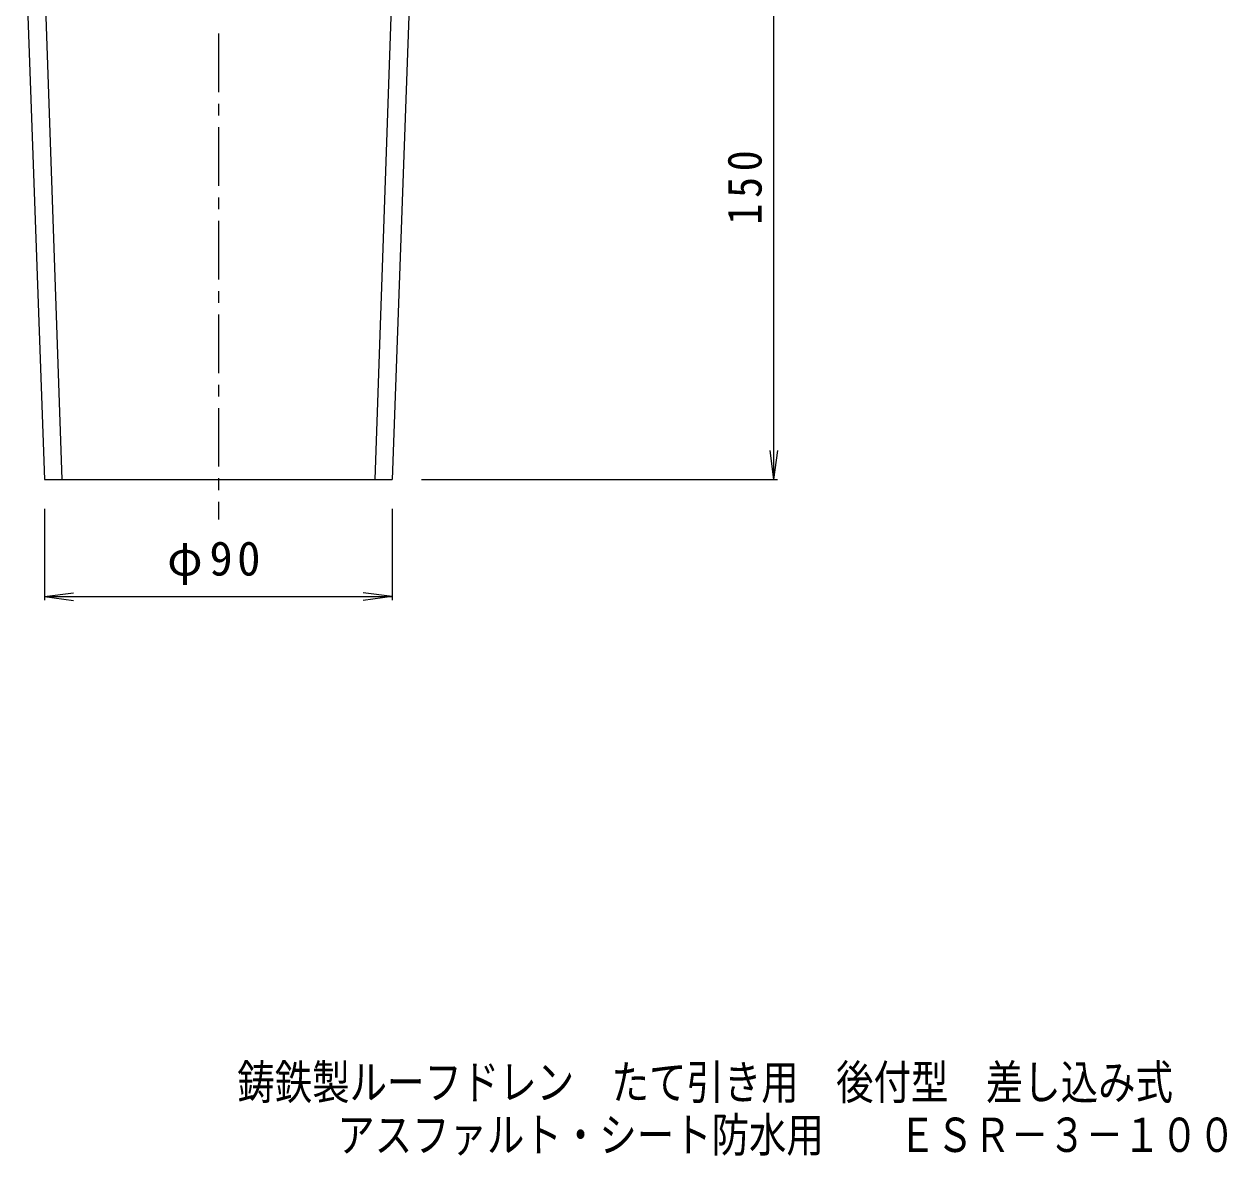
# Model space of a CAD drawing. Units: millimetres, scale not verified. Extents: x -279 to 221, y -346 to 360.
# Drawn here: x -88 to 220.5, y -345.6 to -55.5 of the extents above; entities that cross this region are included whole.
import ezdxf
from ezdxf.enums import TextEntityAlignment as Align

# ---------------------------------------------------------------- set-up
doc = ezdxf.new("R2010")
doc.units = ezdxf.units.MM
doc.header["$LTSCALE"] = 3
doc.linetypes.add('CHAIN1', pattern=[8, 5, -1, 1, -1])
doc.layers.add('0-0_通り芯', color=3, linetype='Continuous', lineweight=9)
doc.layers.add('0-4_その他', color=7, linetype='Continuous', lineweight=9)
doc.layers.add('F-4_F-4ﾚｲﾔ', color=6, linetype='Continuous')
doc.styles.add('ＭＳ ゴシック', font='')
doc.styles.get('ＭＳ ゴシック').set_extended_font_data('MS Gothic')

msp = doc.modelspace()

# ---------------------------------------------------------------- linework, layer by layer
at = {"layer": '0-0_通り芯'}
for p, q in [((-83.676, -17.856), (-78.286, -172.257)), ((7.324, -17.856), (1.934, -172.257)), ((-88.015, -26.548), (-82.786, -172.257)), ((11.662, -26.548), (6.434, -172.257)), ((-82.786, -172.257), (6.434, -172.257))]:
    msp.add_line(p, q, dxfattribs=at)
at = {"layer": '0-0_通り芯', "linetype": 'CHAIN1'}
msp.add_line((-38.177, -57.938), (-38.177, -182.462), dxfattribs=at)
at = {"layer": '0-4_その他'}
for p, q in [((104.324, -172.257), (104.324, -22.053)), ((104.324, -172.257), (103.345, -164.821)), ((104.324, -172.257), (105.302, -164.821)), ((13.934, -172.257), (105.223, -172.257)), ((-82.786, -179.757), (-82.786, -203.157)), ((6.434, -179.757), (6.434, -203.157)), ((-82.786, -202.257), (-75.351, -201.278)), ((-82.786, -202.257), (6.434, -202.257)), ((-82.786, -202.257), (-75.351, -203.235)), ((6.434, -202.257), (-1.002, -201.278)), ((6.434, -202.257), (-1.002, -203.235))]:
    msp.add_line(p, q, dxfattribs=at)

# ---------------------------------------------------------------- texts
at = {"layer": '0-4_その他', "color": 2, "insert": (101.323, -106.905), "char_height": 8.798, "attachment_point": 7, "rotation": 90, "style": 'ＭＳ ゴシック'}
msp.add_mtext('\\T1.27;\\W0.9;150', dxfattribs=at)
at = {"layer": '0-4_その他', "color": 2, "insert": (-51.301, -199.257), "char_height": 8.798, "attachment_point": 7, "style": 'ＭＳ ゴシック'}
msp.add_mtext('\\T1.19;φ90', dxfattribs=at)
at = {"layer": 'F-4_F-4ﾚｲﾔ', "style": 'ＭＳ ゴシック', "width": 0.8}
for s, p in [('鋳鉄製ルーフドレン\u3000たて引き用\u3000後付型\u3000差し込み式', (-33.318, -333.767)), ('アスファルト・シート防水用\u3000\u3000ＥＳＲ－３－１００', (-7.672, -347.267))]:
    msp.add_text(s, height=8.798, dxfattribs=at).set_placement(p, align=Align.BOTTOM_LEFT)

doc.saveas('drawing.dxf')
